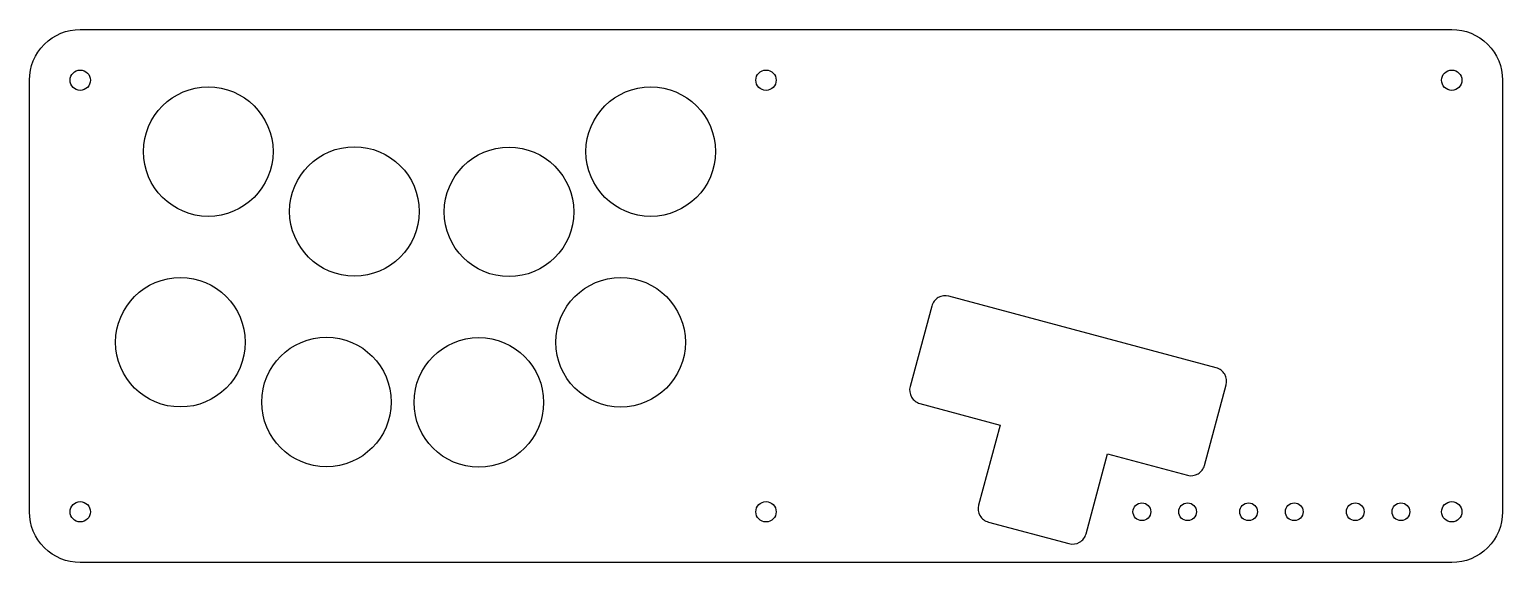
# Model space of a CAD drawing. Header units: millimetres. Extents: x -290 to 0, y -105 to 0.
import ezdxf

# ---------------------------------------------------------------- set-up
doc = ezdxf.new("R2010")
doc.units = ezdxf.units.MM
doc.layers.get('0').update_dxf_attribs({"linetype": 'CONTINUOUS'})

msp = doc.modelspace()

# ---------------------------------------------------------------- linework, layer by layer
for points in [[(0, -95, -0.414214), (-10, -105), (-280, -105, -0.414214), (-290, -95), (-290, -10, -0.414214), (-280, 0), (-10, 0, -0.414214), (0, -10)], [(-56.35, -66.65), (-109.02, -52.54, 0.414214), (-112.37, -54.47), (-116.63, -70.34, 0.414214), (-114.69, -73.69), (-98.93, -77.91), (-103.16, -93.67, 0.414214), (-101.22, -97.02), (-85.35, -101.27, 0.414214), (-82, -99.34), (-77.78, -83.58), (-62.02, -87.8, 0.414214), (-58.67, -85.87), (-54.42, -70, 0.414214)]]:
    msp.add_lwpolyline(points, format="xyb", close=True)
for centre, radius in [((-280, -10), 2), ((-145, -10), 2), ((-10, -10), 2), ((-254.8, -24.06), 12.75), ((-167.69, -24.06), 12.75), ((-226.03, -35.85), 12.75), ((-195.59, -35.93), 12.75), ((-260.28, -61.61), 12.75), ((-173.62, -61.62), 12.75), ((-231.53, -73.38), 12.75), ((-201.53, -73.45), 12.75), ((-280, -95), 2), ((-145, -95), 2), ((-71, -95), 1.75), ((-62, -95), 1.75), ((-50, -95), 1.75), ((-41, -95), 1.75), ((-29, -95), 1.75), ((-20, -95), 1.75), ((-10, -95), 2)]:
    msp.add_circle(centre, radius)

doc.saveas('drawing.dxf')
